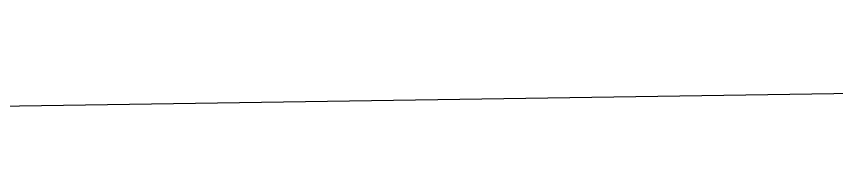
# Model space of a CAD drawing. Header units: millimetres. Extents: x 0 to 1796, y -943 to 816.
# Drawn here: x 290.233686 to 290.237177, y -700.150559 to -700.149915 of the extents above; entities that cross this region are included whole.
import ezdxf

# ---------------------------------------------------------------- set-up
doc = ezdxf.new("R2010")
doc.units = ezdxf.units.MM
doc.layers.add('Blocks', color=7, linetype='Continuous')
doc.layers.add('Blocks$Inner', color=7, linetype='Continuous', lineweight=25, true_color=0x007f00)

# ---------------------------------------------------------------- blocks, each defined once
blk = doc.blocks.new('Balcony Chair Top')
at = {"layer": 'Blocks$Inner'}
blk.add_open_spline([(266.3436764, -5.1485361), (266.3432411, -4.8051732), (266.3332645, -4.4623043), (266.3139021, -4.1217208), (266.2804623, -3.5335164), (266.218989, -2.9494104), (266.1297342, -2.3693608), (266.0404793, -1.7893112), (265.9236067, -1.2132942), (265.778746, -0.6413585), (265.6338852, -0.0694228), (265.4598869, 0.5010765), (265.2596238, 1.0594144), (265.0593607, 1.6177524), (264.833393, 2.1631774), (264.582902, 2.6952545), (264.3324111, 3.2273315), (264.0571101, 3.7464107), (263.7568306, 4.2524075), (263.456551, 4.7584044), (263.131444, 5.251398), (262.7806733, 5.7311684), (262.6052879, 5.9710536), (262.4237207, 6.2073022), (262.2370587, 6.4385117), (262.0503968, 6.6697213), (261.8588551, 6.8955599), (261.6625593, 7.1161328), (261.2699676, 7.5572788), (260.8580988, 7.9776832), (260.4272795, 8.377698), (259.9964603, 8.7777127), (259.5468617, 9.1571323), (259.0775069, 9.5162435), (258.8428295, 9.6957991), (258.6031935, 9.8702617), (258.358992, 10.0392282), (258.1147904, 10.2081947), (257.8655708, 10.3719061), (257.6134794, 10.5290183), (256.6051139, 11.1574672), (255.551238, 11.6807989), (254.4534301, 12.1026511), (253.9045262, 12.3135773), (253.3448004, 12.4988335), (252.7731391, 12.6579687), (252.4873084, 12.7375363), (252.1983155, 12.8105798), (251.9086676, 12.876415), (251.6190196, 12.9422503), (251.3285937, 13.0009431), (251.0374028, 13.0526221), (249.872639, 13.259338), (248.6956748, 13.3543028), (247.506335, 13.3356542)], degree=3, knots=[1, 1, 1, 1, 2, 2, 2, 3, 3, 3, 4, 4, 4, 5, 5, 5, 6, 6, 6, 7, 7, 7, 8, 8, 8, 9, 9, 9, 10, 10, 10, 11, 11, 11, 12, 12, 12, 13, 13, 13, 14, 14, 14, 15, 15, 15, 16, 16, 16, 17, 17, 17, 18, 18, 18, 19, 19, 19, 19], dxfattribs=at)

msp = doc.modelspace()

# ---------------------------------------------------------------- block references
at = {"layer": 'Blocks'}
msp.add_blockref('Balcony Chair Top', (42.7260861, -713.4859712), dxfattribs=at)

doc.saveas('drawing.dxf')
